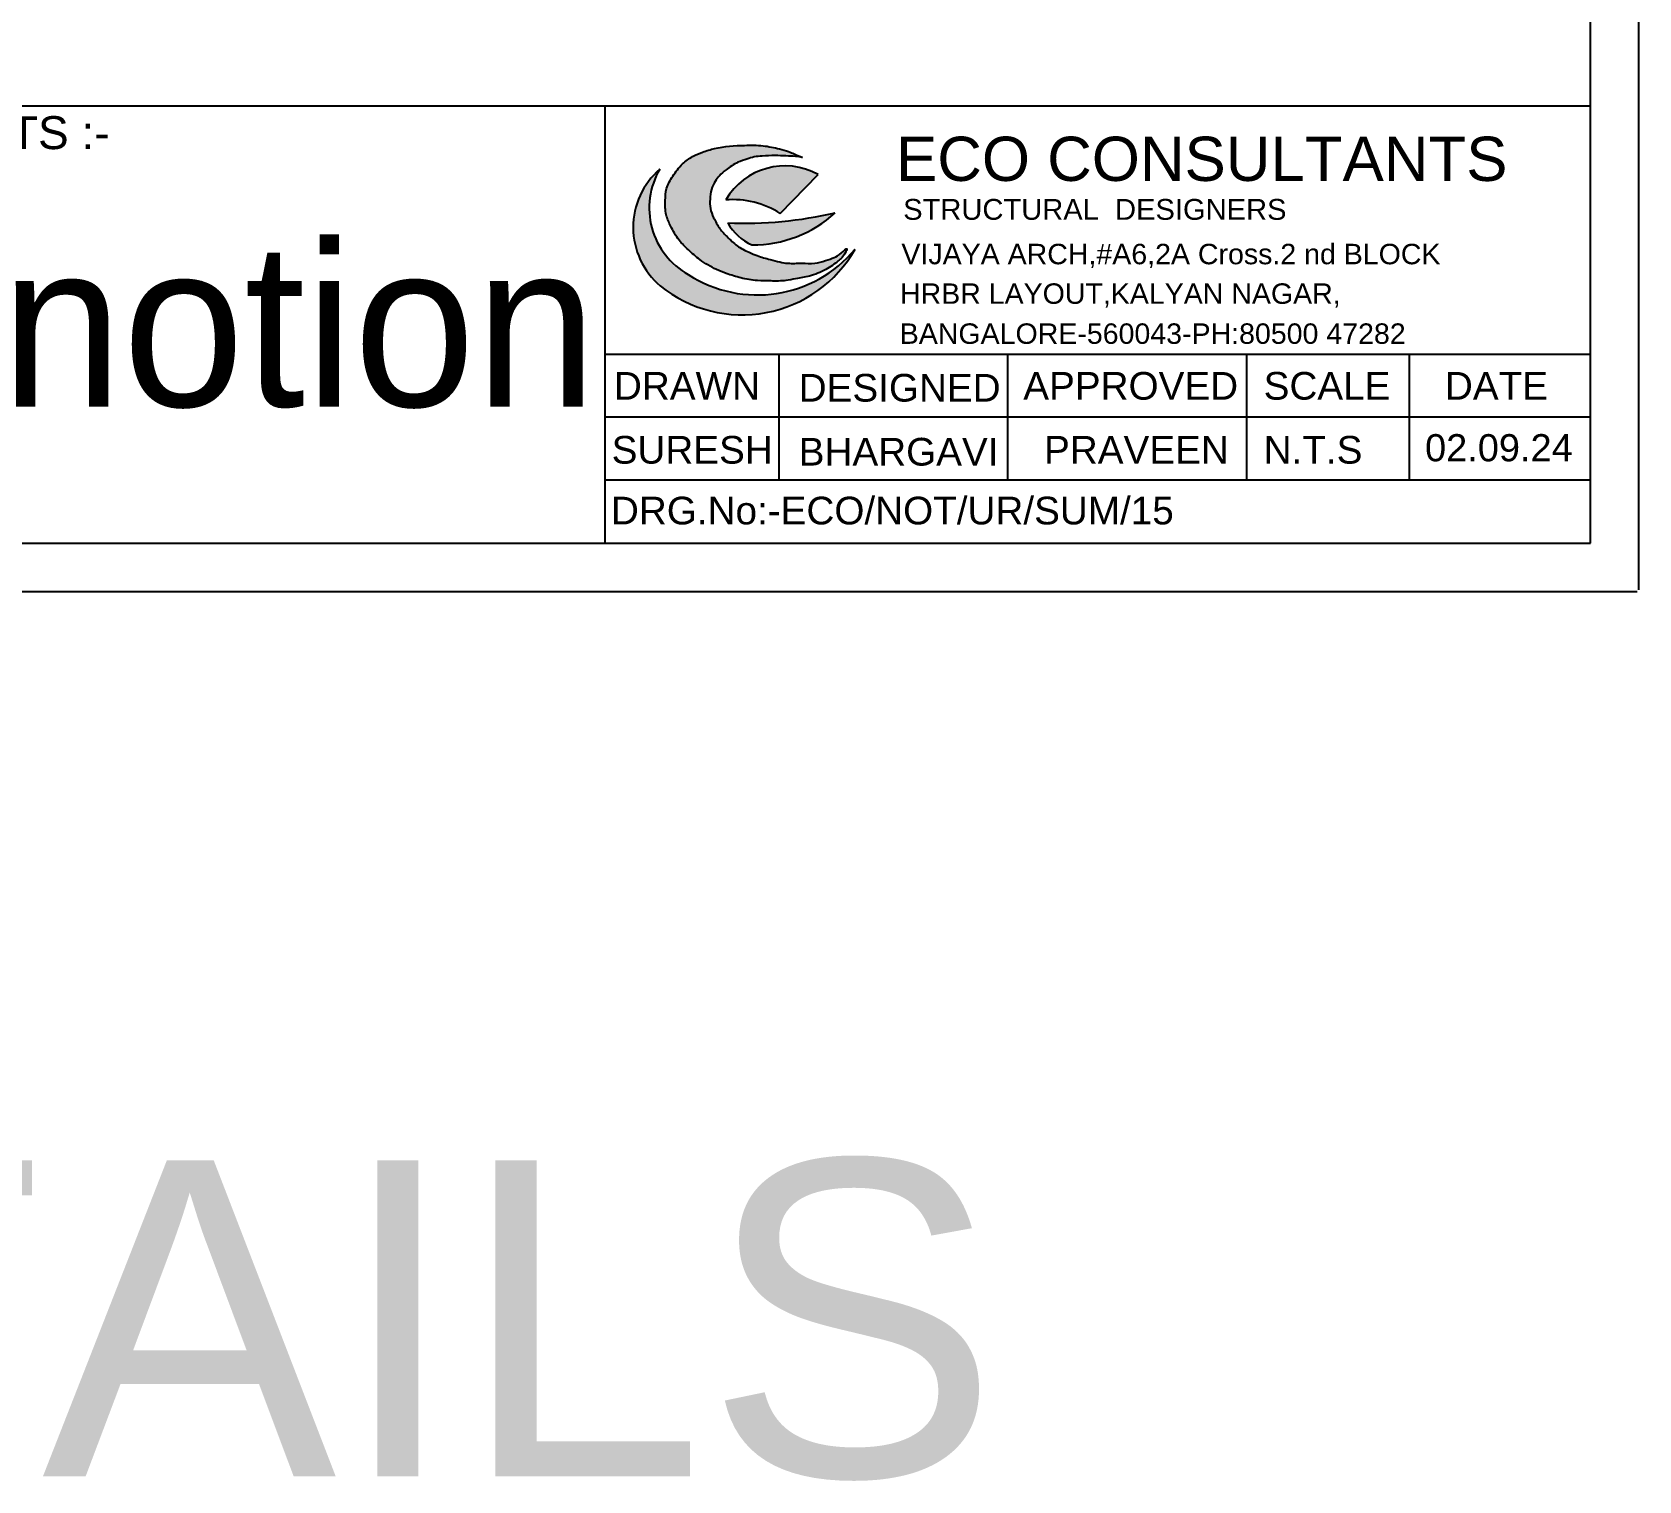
# Model space of a CAD drawing. Extents: x 1878645 to 3043969, y -1160829 to -603973.
# Drawn here: x 2193190 to 2201415, y -778553 to -771139 of the extents above; entities that cross this region are included whole.
import ezdxf

# ---------------------------------------------------------------- set-up
doc = ezdxf.new("R2010")
doc.units = 0
doc.header["$LTSCALE"] = 100
doc.layers.add('A-ANNO-TEXT', color=8, linetype='Continuous')
doc.layers.add('COLUMN-NO', color=7, linetype='Continuous')
doc.styles.add('ARIAL', font='arial.ttf')
doc.styles.get("Standard").update_dxf_attribs({"font": 'verdana.ttf'})
doc.styles.add('Style-font003', font='arial.ttf')

# ---------------------------------------------------------------- blocks, each defined once
blk = doc.blocks.new('A$C03881B15')
h = blk.add_hatch(color=86)
edge = h.paths.add_edge_path()
edge.add_spline(control_points=[(80.13, 74.41), (78.85, 75), (76.69, 76), (73.1, 77.43), (68.18, 78.81), (61.26, 80.31), (50.9, 80.22), (41.22, 79.59), (33.08, 77.17), (27.87, 74.93), (22.82, 71.27), (18.86, 65.95), (15.44, 60.15), (15.18, 53.72), (15.1, 47.58), (18.03, 41.39), (21.16, 35.51), (26.32, 30.5), (31.99, 25.53), (38.13, 21.89), (44.74, 19.25), (51.16, 17.26), (58.33, 16.06), (65.45, 16.02), (71.55, 15.89), (77.51, 17.26), (84.07, 18.16), (90.9, 20.98), (96.88, 25.11), (99.82, 27.85), (101.76, 32.3), (97.95, 28.47), (95.29, 27.07), (90.7, 25.57), (85.71, 24), (79.61, 24.63), (74.11, 24.11), (69.12, 25.03), (64.34, 26.36), (59.38, 27.61), (54.15, 29.86), (48.99, 32.35), (44.79, 36.67), (40.7, 40.84), (38.23, 45.5), (36.25, 50.18), (36.39, 54.8), (36.72, 59.25), (38.65, 62.9), (40.96, 66.04), (44.55, 69.15), (48.83, 72.15), (53.58, 73.58), (57.36, 74.9), (61.86, 75.08), (66.86, 75.47), (72.1, 75.08), (76.47, 75.16), (79.05, 74.63), (80.13, 74.41)], knot_values=[0, 0, 0, 0, 4.246861, 7.151323, 11.574121, 19.568641, 28.284106, 42.532398, 48.483783, 53.661456, 59.51565, 66.913681, 73.498071, 79.210966, 85.953473, 91.616477, 99.444488, 105.843059, 113.009162, 122.067605, 127.0701, 134.32743, 142.216889, 148.745282, 155.694438, 160.400867, 167.046747, 175.449227, 182.569509, 187.795037, 189.591977, 192.748202, 196.718591, 201.178225, 206.385034, 212.489071, 219.22456, 222.909441, 227.611665, 234.117384, 238.200733, 244.721149, 251.073285, 256.13887, 262.138806, 266.82668, 271.11882, 275.84401, 280.031219, 283.282413, 287.51717, 294.218602, 298.74557, 302.327722, 306.174014, 312.165346, 317.363286, 321.907225, 325.229978, 325.229978, 325.229978, 325.229978], degree=3, periodic=0)
for points in [[(12.6, 68.89, 0.461258), (12.85, 13.7, 0.462447), (105.12, 31.11, -0.379805), (26.12, 19.06, -0.421297)], [(87.5, 66.42, 0.406571), (43.8, 54.37, -0.163156), (69.65, 47.96)], [(95.68, 48.32, -0.068364), (44.78, 43.49, 0.15409), (56.2, 33.05, 0.189191)]]:
    blk.add_hatch(color=8).paths.add_polyline_path(points)
at = {"color": 8}
blk.add_line((69.65, 47.96), (87.5, 66.42), dxfattribs=at)
for centre, radius, start, end in [((36.28, 41.4), 36.28, 130.73376, 229.78127), ((43.68, 50.57), 36.08, 149.48206, 240.8643), ((71.84, 37.97), 32.48, 61.17081, 149.67179), ((47.18, 12.61), 41.89, 57.55821, 94.62417), ((52.66, 231.17), 187.84, 267.5961, 283.23961), ((56.49, 90.98), 57.93, 269.72004, 312.57295), ((67.03, 56.37), 25.71, 210.05787, 245.09714), ((51.59, 61.61), 61.61, 231.04983, 330.32193), ((58.83, 69.58), 60.19, 237.0781, 320.26627)]:
    blk.add_arc(centre, radius, start, end, dxfattribs=at)
at = {"color": 86}
blk.add_spline([(80.13, 74.41), (76.26, 76.15), (73.56, 77.2), (69.31, 78.46), (61.47, 79.98), (52.75, 80.18), (38.58, 78.67), (32.88, 76.98), (28.15, 74.86), (23.43, 71.4), (18.8, 65.63), (15.85, 59.74), (15.22, 54.07), (15.64, 47.34), (17.75, 42.08), (21.75, 35.35), (26.17, 30.72), (31.64, 26.1), (39.43, 21.47), (44.06, 19.58), (51, 17.47), (58.79, 16.21), (65.32, 16), (72.26, 16.21), (76.89, 17.05), (83.42, 18.32), (91.21, 21.47), (97.1, 25.47), (100.47, 29.46), (101.1, 31.14), (98.57, 29.25), (95.2, 27.15), (90.99, 25.68), (85.94, 24.41), (79.84, 24.41), (73.1, 24.41), (69.47, 25.01), (64.91, 26.18), (58.67, 28), (54.89, 29.57), (49.17, 32.69), (44.48, 36.98), (41.1, 40.75), (38.11, 45.95), (36.55, 50.37), (36.42, 54.66), (37.07, 59.34), (38.89, 63.11), (40.84, 65.71), (43.96, 68.57), (49.61, 72.18), (53.87, 73.7), (57.31, 74.7), (61.14, 75.07), (67.13, 75.33), (72.32, 75.15), (76.86, 74.98), (80.13, 74.41)], degree=3, dxfattribs=at)

msp = doc.modelspace()

# ---------------------------------------------------------------- linework, layer by layer
at = {"color": 35}
for p, q in [((2201414.76321, -773992.5911, 0.0006), (2201414.76321, -754328.63304, 0.0006)), ((2174347.00531, -774002.13208, 0.0006), (2201405.22223, -774002.13208, 0.0006))]:
    msp.add_line(p, q, dxfattribs=at)
for p, q in [((2201166.69775, -773754.06662, 0.0006), (2201166.69775, -754576.69849, 0.0006)), ((2201166.69775, -771517.84642, 0.0006), (2174833.59525, -771517.84642, 0.0006)), ((2196123.74356, -773754.06662, 0.0006), (2196123.74356, -771522.63073, 0.0006)), ((2201166.69775, -772788.04248, 0.0006), (2196123.74356, -772788.04248, 0.0006)), ((2197012.43504, -772788.04248, 0.0006), (2197012.43504, -773432.05858, 0.0006)), ((2198183.31393, -772788.04248, 0.0006), (2198183.31393, -773432.05858, 0.0006)), ((2198183.31393, -772788.04248, 0.0006), (2198183.31393, -773432.05858, 0.0006)), ((2199406.02133, -772788.04248, 0.0006), (2199406.02133, -773432.05858, 0.0006)), ((2200239.75515, -772788.04248, 0.0006), (2200239.75515, -773432.05858, 0.0006)), ((2201166.69775, -773110.05053, 0.0006), (2196123.74356, -773110.05053, 0.0006)), ((2201166.69775, -773432.05858, 0.0006), (2196123.74356, -773432.05858, 0.0006)), ((2174595.07077, -773754.06662, 0.0006), (2201166.69775, -773754.06662, 0.0006))]:
    msp.add_line(p, q)

# ---------------------------------------------------------------- block references
at = {"color": 1, "xscale": 10.81699735509839, "yscale": 10.81699735509839, "zscale": 10.81699735509839}
msp.add_blockref('A$C03881B15', (2196266.34233, -772585.40561, 0.0006), dxfattribs=at)

# ---------------------------------------------------------------- texts
at = {"color": 86, "style": 'ARIAL'}
msp.add_text('ECO CONSULTANTS', height=226.5750956, dxfattribs=at).set_placement((2197612.05335, -771900.31007, 0.0006))
at = {"style": 'ARIAL'}
for s, height, p in [('STRUCTURAL  DESIGNERS ', 106.6791464, (2197648.75806, -772099.17234, 0.0006)), ('VIJAYA ARCH,#A6,2A Cross.2 nd BLOCK', 104.5455634, (2197639.78696, -772326.67587, 0.0006)), ('HRBR LAYOUT,KALYAN NAGAR,', 104.5455634, (2197632.41539, -772529.14696, 0.0006)), ('BANGALORE-560043-PH:80500 47282', 104.5455634, (2197631.37857, -772733.96563, 0.0006)), ('DRAWN', 141.683541, (2196168.28446, -773019.79418, 0.0006)), ('DESIGNED', 141.683541, (2197113.95118, -773029.65452, 0.0006)), ('APPROVED', 141.683541, (2198263.4586, -773019.79418, 0.0006)), ('SCALE', 141.683541, (2199494.03831, -773019.7012, 0.0006)), ('DATE', 141.683541, (2200422.05327, -773019.7012, 0.0006)), ('SURESH', 141.683541, (2196156.51393, -773347.13018, 0.0006)), ('BHARGAVI', 141.683541, (2197113.95118, -773356.99052, 0.0006)), ('PRAVEEN', 141.683541, (2198369.88987, -773347.13018, 0.0006)), ('N.T.S', 141.683541, (2199494.03831, -773347.0372, 0.0006)), ('02.09.24', 139.037246, (2200320.28257, -773335.23145, 0.0006)), ('DRG.No:-ECO/NOT/UR/SUM/15', 141.6835406, (2196152.87204, -773658.11586, 0.0006))]:
    msp.add_text(s, height=height, dxfattribs=at).set_placement(p)
at = {"color": 2, "style": 'ARIAL'}
msp.add_text(' SUMP TANK DETAILS', height=1618.0896296, dxfattribs=at).set_placement((2174278.52279, -778530.31284))
at = {"layer": 'A-ANNO-TEXT', "insert": (2193030.34477, -772217.64186, 0.0006), "char_height": 837.3019591, "width": 31032.4553248, "attachment_point": 1}
msp.add_mtext('\\pxql;{\\fNiagara Solid|b0|i0|c0|p82;\\C251;n\\C252;otio\\C251;n}', dxfattribs=at)
at = {"layer": 'COLUMN-NO', "style": 'Style-font003'}
msp.add_text('ARCHITECTS :- ', height=168.5291195, dxfattribs=at).set_placement((2191873.02989, -771737.3934, 0.0006))

doc.saveas('drawing.dxf')
